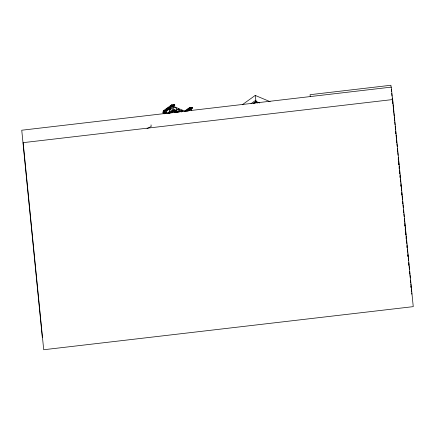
<?xml version="1.0" encoding="UTF-8"?>
<svg xmlns="http://www.w3.org/2000/svg" width="435" height="435" viewBox="0 0 435 435"><rect width="100%" height="100%" fill="white"/><g stroke="black" fill="none" stroke-linecap="round" stroke-linejoin="round"><path stroke-width="0.65" d="M163.69 111.414L163.609 110.61L171.792 104.743L173.233 104.574L174.756 105.216L174.685 104.617L173.239 104.786M166.475 108.989L168.617 107.45M170.759 105.917L171.83 105.15M164.397 113.801L163.19 113.296L163.038 111.887L171.901 105.536L173.342 105.368L173.38 105.77M166.382 109.924L167.431 109.174M167.85 108.87L169.215 107.891M173.271 104.982L174.038 105.297L174.109 105.895L171.972 106.135L163.114 112.486L163.038 111.887M163.99 113.807L163.832 112.399L172.015 106.537L173.456 106.368L185.299 111.349M170.797 108.712L172.162 107.733M165.382 112.921L166.746 111.942M169.471 109.984L170.835 109.011M169.661 111.48L166.931 113.437L166.638 111.045L169.362 109.087L169.808 112.676L168.72 113.459M147.019 128.619L151.19 126.498L151.032 124.878M168.323 113.307L172.494 110.316L173.94 110.147L178.16 111.925M169.443 113.16L172.57 110.914L174.011 110.746L178.236 112.524M169.672 113.426L172.608 111.322L174.054 111.153L177.17 112.464M184.445 111.257L189.481 107.646L190.921 107.478L192.449 108.119L192.373 107.521L190.927 107.69M185.234 111.121L187.915 109.201M185.941 111.055L189.589 108.44L191.03 108.271L191.074 108.674L189.627 108.842M189.176 109.169L188.268 109.821L188.116 108.625M186.533 111.278L189.665 109.038L191.802 108.799L191.726 108.206L190.965 107.885M187.289 111.17L189.703 109.441L191.144 109.272L190.921 107.478M242.235 104.753L255.236 95.428L270.157 101.703M250.957 103.709L255.834 100.213M253.273 103.351L255.981 101.409L259.711 102.975M254.442 103.378L256.063 102.22L257.928 103.003M173.761 105.134L174.723 105.02L174.685 104.617M174.038 105.297L174.756 105.216M191.726 108.206L192.449 108.119M191.036 108.484L191.802 108.799M173.347 105.574L174.109 105.895M173.532 106.966L176.577 108.25L177.023 111.833M176.692 109.141L178.214 109.783M179.737 110.425L181.264 111.066M173.831 109.359L176.876 110.637M174.125 111.751L175.958 112.518M255.236 95.428L255.981 101.409M255.894 100.887L256.063 102.22M191.144 109.272L191.297 110.468M189.481 107.646L189.665 109.038M189.703 109.441L189.85 110.637M188.339 110.419L188.415 111.017M182.787 111.708L182.673 110.811L181.15 110.169L181.384 112.061M173.233 104.574L174.201 112.344M171.792 104.743L171.972 106.135M172.015 106.537L172.57 110.914M172.608 111.322L172.793 112.812M170.428 105.721L170.574 106.918M170.65 107.516L171.172 111.697M171.243 112.295L171.319 112.893M165.42 113.214L165.273 112.023L163.908 112.997L163.832 112.399M163.609 110.61L163.761 111.8M163.12 112.698L163.19 113.296M392.897 103.312L391.293 87.12L21.75 130.223L42.309 337.31M393.033 104.661L393.3 107.358M393.436 108.706L393.773 112.078M393.903 113.432L394.17 116.129M394.306 117.477L394.643 120.848M394.773 122.197L395.045 124.894M395.176 126.248L395.513 129.619M395.643 130.968L395.915 133.665M396.046 135.013L396.383 138.39M396.513 139.738L396.785 142.435M396.916 143.784L397.188 146.481M397.389 148.504L397.655 151.206M397.786 152.554L398.058 155.251M398.259 157.274L398.525 159.971M398.661 161.32L398.993 164.696M399.129 166.045L399.395 168.742M399.531 170.09L399.863 173.462M399.999 174.816L400.265 177.513M400.401 178.861L400.733 182.232M400.869 183.581L401.135 186.278M401.271 187.632L401.603 191.003M401.739 192.352L402.005 195.049M402.141 196.397L402.478 199.774M402.609 201.122L402.875 203.819M403.011 205.168L403.278 207.865M403.479 209.887L403.751 212.59M403.881 213.938L404.148 216.635M404.349 218.658L404.621 221.355M404.751 222.704L405.088 226.08M405.224 227.429L405.491 230.126M405.621 231.474L405.958 234.846M406.094 236.2L406.361 238.897M406.497 240.245L406.828 243.616M406.964 244.965L407.231 247.662M407.367 249.016L407.698 252.387M407.834 253.735L408.101 256.433M408.237 257.781L408.503 260.483M408.704 262.506L408.971 265.203M409.107 266.552L409.373 269.249M409.574 271.271L409.841 273.974M409.977 275.322L410.243 278.019M410.444 280.042L410.711 282.739M410.847 284.088L411.184 287.464M411.314 288.813L411.586 291.51M411.717 292.858L411.853 294.207M391.114 87.283L390.913 85.26L310.073 94.689L310.275 96.711M391.315 89.311L391.516 91.334M391.717 93.356L391.984 96.053M392.185 98.076L392.386 100.104M392.587 102.127L392.718 103.476M393.457 110.892L393.588 112.246M394.327 119.663L394.458 121.012M395.6 132.479L395.73 133.828M396.47 141.25L396.606 142.598M397.34 150.021L397.476 151.369M398.21 158.786L398.346 160.134M398.678 163.511L398.813 164.86M399.08 167.557L399.216 168.905M399.547 172.276L399.683 173.63M399.95 176.327L400.086 177.676M400.82 185.092L400.956 186.446M401.695 193.863L401.826 195.212M402.565 202.634L402.696 203.982M403.435 211.405L403.566 212.753M404.305 220.17L404.441 221.518M404.773 224.895L404.909 226.243M405.175 228.94L405.311 230.289M405.643 233.66L405.779 235.014M406.045 237.711L406.181 239.06M406.915 246.482L407.051 247.83M407.785 255.247L407.921 256.596M408.655 264.018L408.791 265.366M409.531 272.788L409.661 274.137M410.401 281.554L410.531 282.902M410.868 286.279L410.999 287.627M411.271 290.324L411.401 291.673M192.373 107.521L192.411 107.923M392.691 99.55L23.147 142.653L43.707 349.74L413.25 306.637L392.691 99.55M179.628 109.528L178.105 108.886L178.399 111.278L179.927 111.92L179.628 109.528"/></g></svg>
